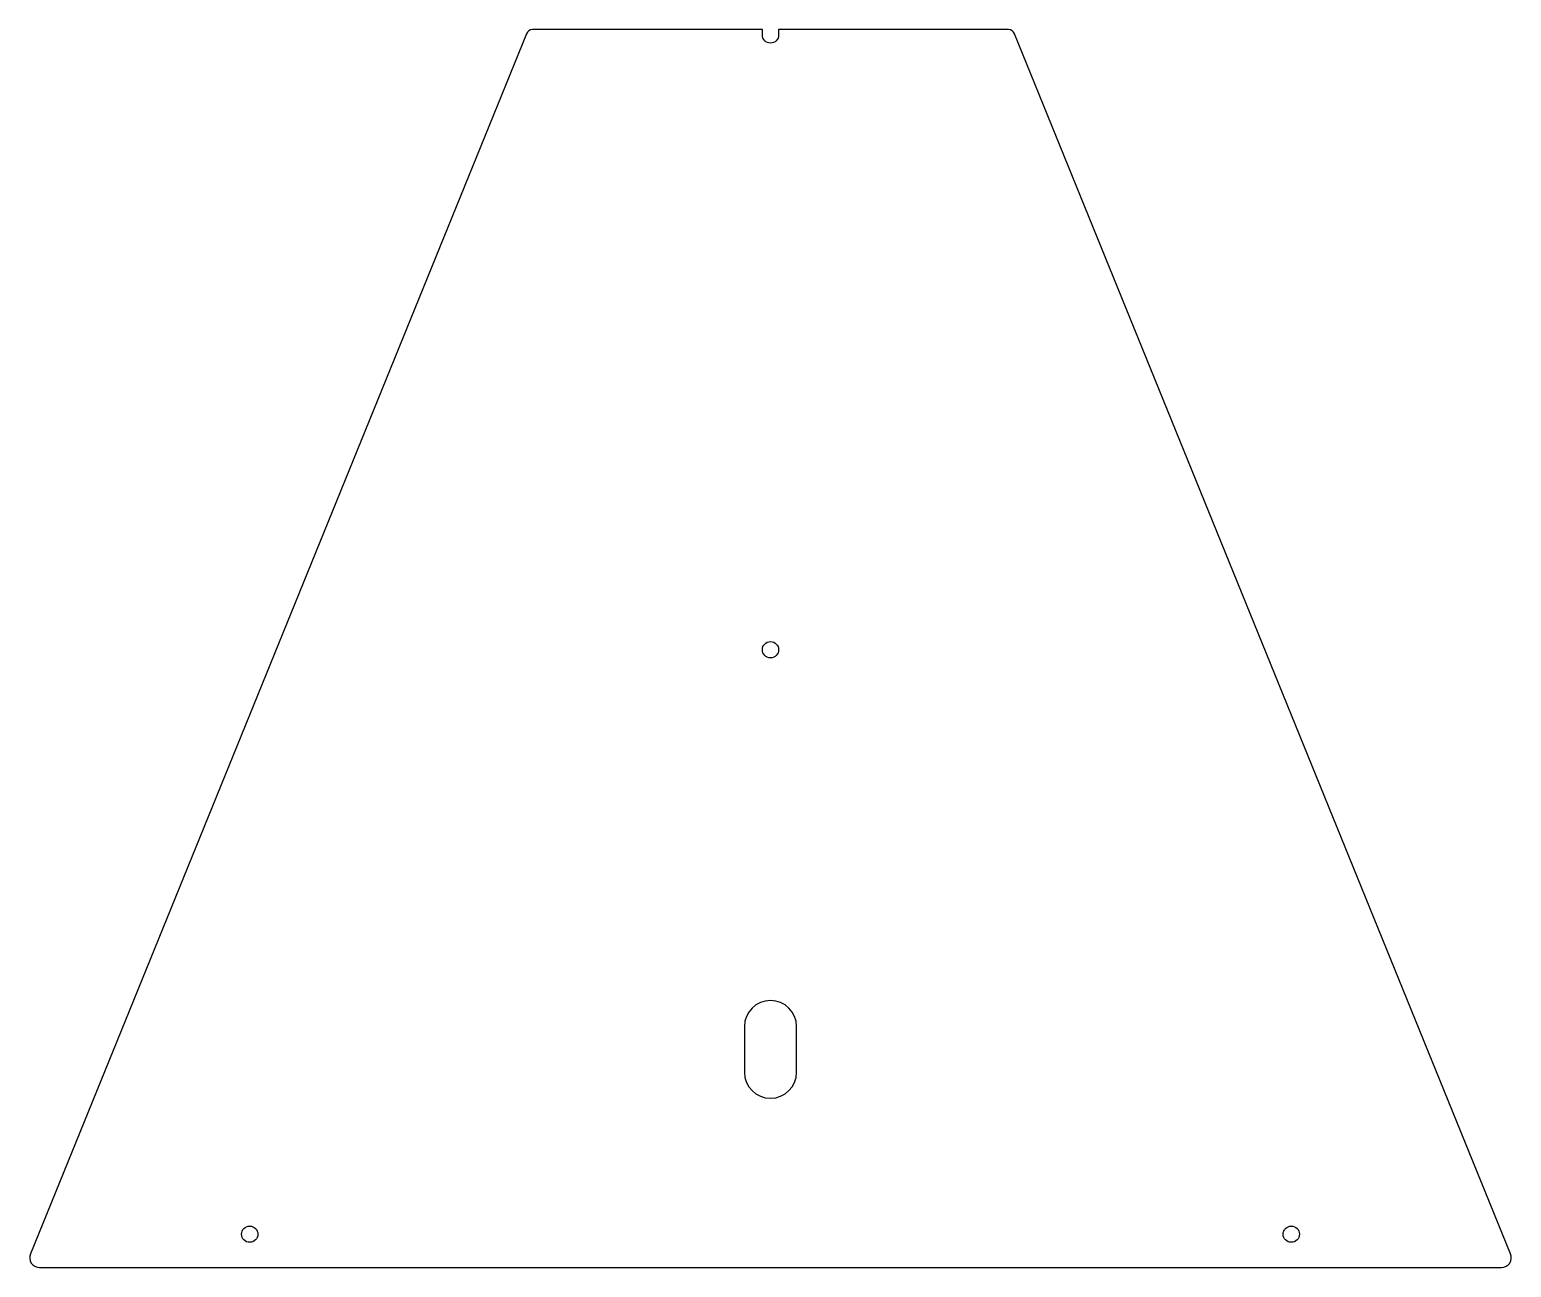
# Model space of a CAD drawing. Header units: inches. Extents: x -17.9 to 17.9, y 0 to 29.9.
import ezdxf

# ---------------------------------------------------------------- set-up
doc = ezdxf.new("R2010")
doc.units = ezdxf.units.IN
doc.header["$MEASUREMENT"] = 0

msp = doc.modelspace()

# ---------------------------------------------------------------- linework, layer by layer
for points in [[(-17.904, 0.325, 0.532474), (-17.685, 0), (17.685, 0, 0.532474), (17.904, 0.325), (5.903, 29.825, 0.30508), (5.757, 29.923), (0.197, 29.923), (0.197, 29.795, -0.414214), (0, 29.599), (0, 29.599, -0.414214), (-0.197, 29.795), (-0.197, 29.923), (-5.757, 29.923, 0.30508), (-5.903, 29.825)], [(0.63, 4.718), (0.63, 5.821, 1), (-0.63, 5.821), (-0.63, 4.718, 1)]]:
    msp.add_lwpolyline(points, format="xyb", close=True)
for centre in [(0, 14.931), (-12.598, 0.802), (12.598, 0.802)]:
    msp.add_circle(centre, 0.197)

doc.saveas('drawing.dxf')
